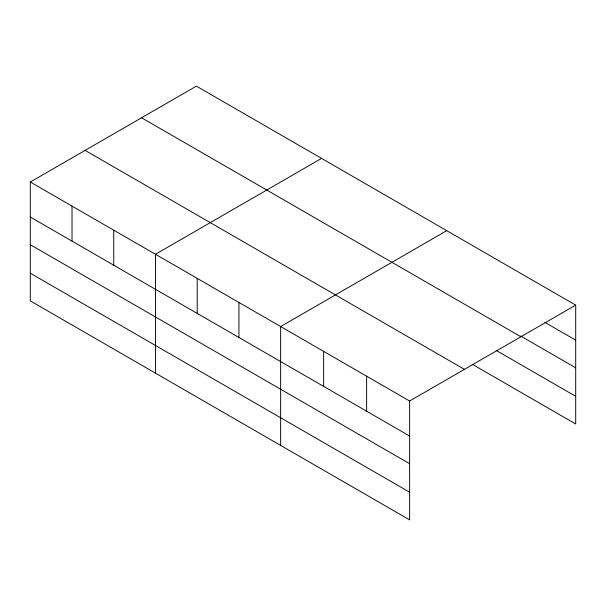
<?xml version="1.0" encoding="UTF-8"?>
<svg xmlns="http://www.w3.org/2000/svg" width="606" height="606" viewBox="0 0 606 606"><rect width="100%" height="100%" fill="white"/><g stroke="black" fill="none" stroke-linecap="round" stroke-linejoin="round"><path stroke-width="0.91" d="M30.3 182.012L409.618 401.005L409.618 519.88L30.3 300.879L30.3 182.012L196.382 86.12L575.7 305.121L575.7 423.988L472.688 364.517M321.559 158.393L155.477 254.278L155.477 373.152M446.736 230.659L280.646 326.551L280.646 445.418M409.618 401.005L575.7 305.121M544.877 322.354L575.7 340.148M520.546 335.974L575.7 367.812M141.577 117.769L520.895 336.762M496.208 350.427L575.7 396.324M85.105 150.371L464.423 369.365M30.3 217.039L409.618 436.032M30.3 244.71L409.618 463.704M30.3 273.215L409.618 492.208M366.622 376.19L366.622 411.216M323.634 351.366L323.634 386.393M238.923 302.455L238.923 337.489M197.2 278.366L197.2 313.4M113.746 230.189L113.746 265.216M72.023 206.101L72.023 241.127"/></g></svg>
